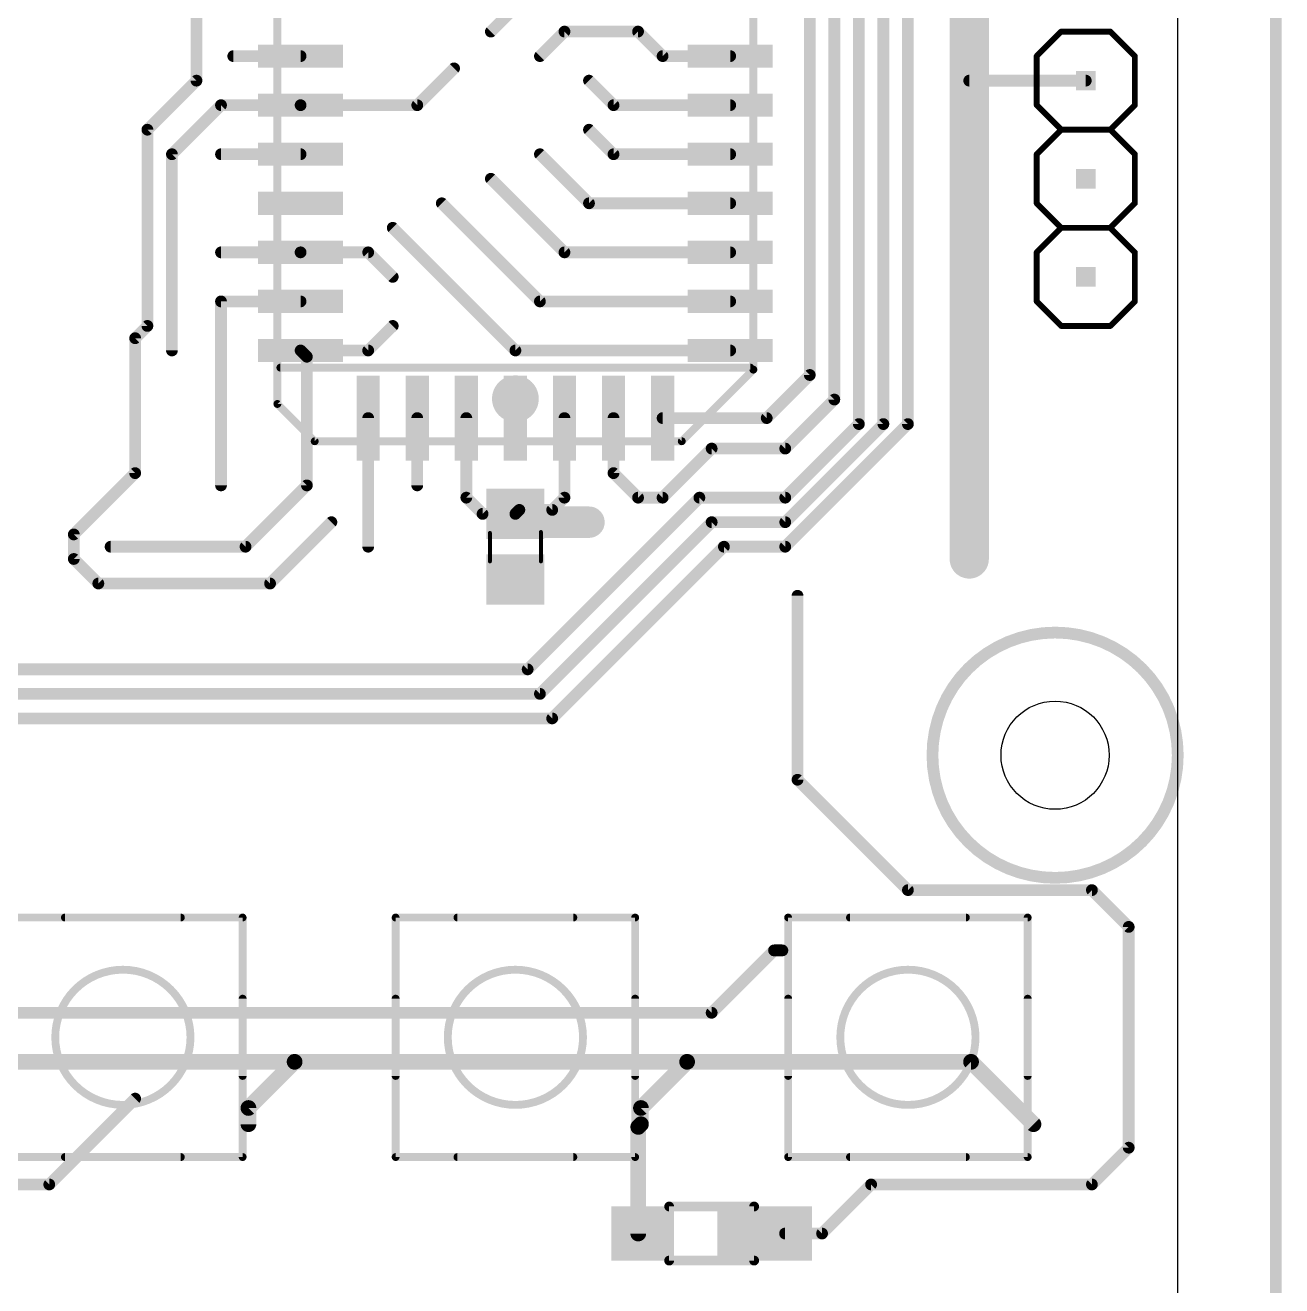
# Model space of a CAD drawing. Extents: x -0.33 to 4.26, y -0.1 to 5.53.
# Drawn here: x 2.975 to 4.256, y 2.209 to 3.494 of the extents above; entities that cross this region are included whole.
import ezdxf

# ---------------------------------------------------------------- set-up
doc = ezdxf.new("R2010")
doc.units = 0
for name, color, linetype in [('1', 22, 'CONTINUOUS'), ('20', 7, 'CONTINUOUS'), ('21', 253, 'CONTINUOUS'), ('51', 253, 'CONTINUOUS')]:
    doc.layers.add(name, color=color, linetype=linetype)

# ---------------------------------------------------------------- blocks, each defined once
blk = doc.blocks.new('RECT')
blk.add_solid([(-0.5, -0.5), (0.5, -0.5), (-0.5, 0.5), (0.5, 0.5)])

msp = doc.modelspace()

# ---------------------------------------------------------------- linework, layer by layer
at = {"layer": '1'}
for points, const_width in [([(4.25, 5.525), (4.25, -0.0875)], 0.012), ([(3.825, 3.65), (3.825, 3.0875)], 0.012), ([(3.85, 3.65), (3.85, 3.0875)], 0.012), ([(3.875, 3.65), (3.875, 3.0875)], 0.012), ([(3.8, 3.1125), (3.8, 3.6375)], 0.012), ([(3.9375, 3.4375), (3.9375, 3.625)], 0.04), ([(3.15, 3.625), (3.15, 3.4375)], 0.012), ([(3.775, 3.1375), (3.775, 3.5875)], 0.012), ([(3.475, 3.5125), (3.45, 3.4875)], 0.012), ([(3.5, 3.4625), (3.525, 3.4875)], 0.012), ([(3.525, 3.4875), (3.6, 3.4875)], 0.012), ([(3.6, 3.4875), (3.625, 3.4625)], 0.012), ([(3.1875, 3.4625), (3.256102, 3.4625)], 0.012), ([(3.375, 3.4125), (3.4125, 3.45)], 0.012), ([(3.625, 3.4625), (3.693898, 3.4625)], 0.012), ([(3.9375, 2.95), (3.9375, 3.4375)], 0.04), ([(3.15, 3.4375), (3.1, 3.3875)], 0.012), ([(3.575, 3.4125), (3.55, 3.4375)], 0.012), ([(4.05625, 3.4375), (3.9375, 3.4375)], 0.012), ([(3.125, 3.3625), (3.175, 3.4125)], 0.012), ([(3.175, 3.4125), (3.256102, 3.4125)], 0.012), ([(3.256102, 3.4125), (3.375, 3.4125)], 0.012), ([(3.693898, 3.4125), (3.575, 3.4125)], 0.012), ([(3.1, 3.3875), (3.1, 3.1875)], 0.012), ([(3.575, 3.3625), (3.55, 3.3875)], 0.012), ([(3.125, 3.1625), (3.125, 3.3625)], 0.012), ([(3.175, 3.3625), (3.256102, 3.3625)], 0.012), ([(3.55, 3.3125), (3.5, 3.3625)], 0.012), ([(3.693898, 3.3625), (3.575, 3.3625)], 0.012), ([(3.525, 3.2625), (3.45, 3.3375)], 0.012), ([(3.5, 3.2125), (3.4, 3.3125)], 0.012), ([(3.693898, 3.3125), (3.55, 3.3125)], 0.012), ([(3.475, 3.1625), (3.35, 3.2875)], 0.012), ([(3.175, 3.2625), (3.256102, 3.2625)], 0.012), ([(3.256102, 3.2625), (3.325, 3.2625)], 0.012), ([(3.325, 3.2625), (3.35, 3.2375)], 0.012), ([(3.693898, 3.2625), (3.525, 3.2625)], 0.012), ([(3.256102, 3.2125), (3.175, 3.2125)], 0.012), ([(3.175, 3.025), (3.175, 3.2125)], 0.012), ([(3.693898, 3.2125), (3.5, 3.2125)], 0.012), ([(3.1, 3.1875), (3.0875, 3.175)], 0.012), ([(3.325, 3.1625), (3.35, 3.1875)], 0.012), ([(3.0875, 3.175), (3.0875, 3.0375)], 0.012), ([(3.256102, 3.1625), (3.325, 3.1625)], 0.012), ([(3.2625, 3.156102), (3.256102, 3.1625)], 0.012), ([(3.2625, 3.025), (3.2625, 3.156102)], 0.012), ([(3.693898, 3.1625), (3.475, 3.1625)], 0.012), ([(3.731102, 3.093602), (3.775, 3.1375)], 0.012), ([(3.75, 3.0625), (3.8, 3.1125)], 0.012), ([(3.325, 2.9625), (3.325, 3.093602)], 0.012), ([(3.375, 3.093602), (3.375, 3.025)], 0.012), ([(3.425, 3.0125), (3.425, 3.093602)], 0.012), ([(3.525, 3.093602), (3.525, 3.0125)], 0.012), ([(3.575, 3.093602), (3.575, 3.0375)], 0.012), ([(3.625, 3.093602), (3.731102, 3.093602)], 0.012), ([(3.825, 3.0875), (3.75, 3.0125)], 0.012), ([(3.85, 3.0875), (3.75, 2.9875)], 0.012), ([(3.875, 3.0875), (3.75, 2.9625)], 0.012), ([(3.625, 3.0125), (3.675, 3.0625)], 0.012), ([(3.675, 3.0625), (3.75, 3.0625)], 0.012), ([(3.0875, 3.0375), (3.025, 2.975)], 0.012), ([(3.575, 3.0375), (3.6, 3.0125)], 0.012), ([(3.2, 2.9625), (3.2625, 3.025)], 0.012), ([(3.441535, 2.995965), (3.425, 3.0125)], 0.012), ([(3.483465, 2.9875), (3.475, 2.995965)], 0.032), ([(3.6625, 3.0125), (3.4875, 2.8375)], 0.012), ([(3.525, 3.0125), (3.5125, 3)], 0.012), ([(3.6, 3.0125), (3.625, 3.0125)], 0.012), ([(3.75, 3.0125), (3.6625, 3.0125)], 0.012), ([(3.225, 2.925), (3.2875, 2.9875)], 0.012), ([(3.475, 2.995965), (3.441535, 2.995965)], 0.012), ([(3.55, 2.9875), (3.483465, 2.9875)], 0.032), ([(3.479035, 3), (3.475, 2.995965)], 0.012), ([(3.5125, 3), (3.479035, 3)], 0.012), ([(3.675, 2.9875), (3.5, 2.8125)], 0.012), ([(3.75, 2.9875), (3.675, 2.9875)], 0.012), ([(3.025, 2.975), (3.025, 2.95)], 0.012), ([(3.0625, 2.9625), (3.2, 2.9625)], 0.012), ([(3.6875, 2.9625), (3.5125, 2.7875)], 0.012), ([(3.75, 2.9625), (3.6875, 2.9625)], 0.012), ([(3.025, 2.95), (3.05, 2.925)], 0.012), ([(3.05, 2.925), (3.225, 2.925)], 0.012), ([(3.7625, 2.725), (3.7625, 2.9125)], 0.012), ([(3.4875, 2.8375), (2.575, 2.8375)], 0.012), ([(3.5, 2.8125), (2.6125, 2.8125)], 0.012), ([(3.5125, 2.7875), (2.6625, 2.7875)], 0.012), ([(3.875, 2.6125), (3.7625, 2.725)], 0.012), ([(4.0625, 2.6125), (3.875, 2.6125)], 0.012), ([(4.1, 2.575), (4.0625, 2.6125)], 0.012), ([(4.1, 2.35), (4.1, 2.575)], 0.012), ([(3.738583, 2.551083), (3.675, 2.4875)], 0.012), ([(3.747047, 2.551083), (3.738583, 2.551083)], 0.012), ([(3.675, 2.4875), (0.21063, 2.4875)], 0.012), ([(2.85, 2.4375), (3.25, 2.4375)], 0.016), ([(3.202953, 2.390453), (3.25, 2.4375)], 0.016), ([(3.25, 2.4375), (3.65, 2.4375)], 0.016), ([(3.602953, 2.390453), (3.65, 2.4375)], 0.016), ([(3.65, 2.4375), (3.93937, 2.4375)], 0.016), ([(3.93937, 2.4375), (4.002953, 2.373917)], 0.016), ([(3, 2.3125), (3.0875, 2.4)], 0.012), ([(3.202953, 2.373917), (3.202953, 2.390453)], 0.016), ([(3.602953, 2.373917), (3.602953, 2.390453)], 0.016), ([(3.600197, 2.371161), (3.602953, 2.373917)], 0.016), ([(3.600197, 2.2625), (3.600197, 2.371161)], 0.016), ([(4.0625, 2.3125), (4.1, 2.35)], 0.012), ([(2.225, 2.3125), (3, 2.3125)], 0.012), ([(3.7875, 2.2625), (3.8375, 2.3125)], 0.012), ([(3.8375, 2.3125), (4.0625, 2.3125)], 0.012), ([(3.749803, 2.2625), (3.7875, 2.2625)], 0.012)]:
    msp.add_lwpolyline(points, dxfattribs=dict(at, const_width=const_width))
for points, const_width in [([(3.447879, 3.489621, 1), (3.452121, 3.485379)], 0.006), ([(3.525, 3.4905, 1), (3.525, 3.4845)], 0.006), ([(3.527121, 3.485379, 1), (3.522879, 3.489621)], 0.006), ([(3.602121, 3.489621, 1), (3.597879, 3.485379)], 0.006), ([(3.6, 3.4845, 1), (3.6, 3.4905)], 0.006), ([(3.1875, 3.4655, 1), (3.1875, 3.4595)], 0.006), ([(3.256102, 3.4595, 1), (3.256102, 3.4655)], 0.006), ([(3.414621, 3.447879, 1), (3.410379, 3.452121)], 0.006), ([(3.497879, 3.464621, 1), (3.502121, 3.460379)], 0.006), ([(3.625, 3.4655, 1), (3.625, 3.4595)], 0.006), ([(3.622879, 3.460379, 1), (3.627121, 3.464621)], 0.006), ([(3.693898, 3.4595, 1), (3.693898, 3.4655)], 0.006), ([(3.9475, 3.4375, 1), (3.9275, 3.4375)], 0.02), ([(3.152121, 3.435379, 1), (3.147879, 3.439621)], 0.006), ([(3.552121, 3.439621, 1), (3.547879, 3.435379)], 0.006), ([(3.9275, 3.4375, 1), (3.9475, 3.4375)], 0.02), ([(3.9375, 3.4405, 1), (3.9375, 3.4345)], 0.006), ([(4.05625, 3.4345, 1), (4.05625, 3.4405)], 0.006), ([(3.147, 3.4375, 1), (3.153, 3.4375)], 0.006), ([(3.175, 3.4155, 1), (3.175, 3.4095)], 0.006), ([(3.177121, 3.410379, 1), (3.172879, 3.414621)], 0.006), ([(3.256102, 3.4155, 1), (3.256102, 3.4095)], 0.006), ([(3.256102, 3.4095, 1), (3.256102, 3.4155)], 0.006), ([(3.372879, 3.414621, 1), (3.377121, 3.410379)], 0.006), ([(3.375, 3.4095, 1), (3.375, 3.4155)], 0.006), ([(3.575, 3.4155, 1), (3.575, 3.4095)], 0.006), ([(3.572879, 3.410379, 1), (3.577121, 3.414621)], 0.006), ([(3.693898, 3.4095, 1), (3.693898, 3.4155)], 0.006), ([(3.103, 3.3875, 1), (3.097, 3.3875)], 0.006), ([(3.097879, 3.389621, 1), (3.102121, 3.385379)], 0.006), ([(3.552121, 3.389621, 1), (3.547879, 3.385379)], 0.006), ([(3.128, 3.3625, 1), (3.122, 3.3625)], 0.006), ([(3.122879, 3.364621, 1), (3.127121, 3.360379)], 0.006), ([(3.175, 3.3655, 1), (3.175, 3.3595)], 0.006), ([(3.256102, 3.3595, 1), (3.256102, 3.3655)], 0.006), ([(3.502121, 3.364621, 1), (3.497879, 3.360379)], 0.006), ([(3.575, 3.3655, 1), (3.575, 3.3595)], 0.006), ([(3.572879, 3.360379, 1), (3.577121, 3.364621)], 0.006), ([(3.693898, 3.3595, 1), (3.693898, 3.3655)], 0.006), ([(3.452121, 3.339621, 1), (3.447879, 3.335379)], 0.006), ([(3.402121, 3.314621, 1), (3.397879, 3.310379)], 0.006), ([(3.55, 3.3155, 1), (3.55, 3.3095)], 0.006), ([(3.547879, 3.310379, 1), (3.552121, 3.314621)], 0.006), ([(3.693898, 3.3095, 1), (3.693898, 3.3155)], 0.006), ([(3.352121, 3.289621, 1), (3.347879, 3.285379)], 0.006), ([(3.175, 3.2655, 1), (3.175, 3.2595)], 0.006), ([(3.256102, 3.2655, 1), (3.256102, 3.2595)], 0.006), ([(3.256102, 3.2595, 1), (3.256102, 3.2655)], 0.006), ([(3.327121, 3.264621, 1), (3.322879, 3.260379)], 0.006), ([(3.325, 3.2595, 1), (3.325, 3.2655)], 0.006), ([(3.525, 3.2655, 1), (3.525, 3.2595)], 0.006), ([(3.522879, 3.260379, 1), (3.527121, 3.264621)], 0.006), ([(3.693898, 3.2595, 1), (3.693898, 3.2655)], 0.006), ([(3.347879, 3.235379, 1), (3.352121, 3.239621)], 0.006), ([(3.175, 3.2155, 1), (3.175, 3.2095)], 0.006), ([(3.178, 3.2125, 1), (3.172, 3.2125)], 0.006), ([(3.256102, 3.2095, 1), (3.256102, 3.2155)], 0.006), ([(3.5, 3.2155, 1), (3.5, 3.2095)], 0.006), ([(3.497879, 3.210379, 1), (3.502121, 3.214621)], 0.006), ([(3.693898, 3.2095, 1), (3.693898, 3.2155)], 0.006), ([(3.097, 3.1875, 1), (3.103, 3.1875)], 0.006), ([(3.102121, 3.185379, 1), (3.097879, 3.189621)], 0.006), ([(3.352121, 3.185379, 1), (3.347879, 3.189621)], 0.006), ([(3.0905, 3.175, 1), (3.0845, 3.175)], 0.006), ([(3.085379, 3.177121, 1), (3.089621, 3.172879)], 0.006), ([(3.122, 3.1625, 1), (3.128, 3.1625)], 0.006), ([(3.256102, 3.1655, 1), (3.256102, 3.1595)], 0.006), ([(3.258224, 3.164621, 1), (3.253981, 3.160379)], 0.006), ([(3.2655, 3.156102, 1), (3.2595, 3.156102)], 0.006), ([(3.260379, 3.153981, 1), (3.264621, 3.158224)], 0.006), ([(3.322879, 3.164621, 1), (3.327121, 3.160379)], 0.006), ([(3.325, 3.1595, 1), (3.325, 3.1655)], 0.006), ([(3.475, 3.1655, 1), (3.475, 3.1595)], 0.006), ([(3.472879, 3.160379, 1), (3.477121, 3.164621)], 0.006), ([(3.693898, 3.1595, 1), (3.693898, 3.1655)], 0.006), ([(3.772, 3.1375, 1), (3.778, 3.1375)], 0.006), ([(3.777121, 3.135379, 1), (3.772879, 3.139621)], 0.006), ([(3.797, 3.1125, 1), (3.803, 3.1125)], 0.006), ([(3.802121, 3.110379, 1), (3.797879, 3.114621)], 0.006), ([(3.328, 3.093602, 1), (3.322, 3.093602)], 0.006), ([(3.378, 3.093602, 1), (3.372, 3.093602)], 0.006), ([(3.428, 3.093602, 1), (3.422, 3.093602)], 0.006), ([(3.528, 3.093602, 1), (3.522, 3.093602)], 0.006), ([(3.578, 3.093602, 1), (3.572, 3.093602)], 0.006), ([(3.625, 3.096602, 1), (3.625, 3.090602)], 0.006), ([(3.728981, 3.095724, 1), (3.733224, 3.091481)], 0.006), ([(3.731102, 3.090602, 1), (3.731102, 3.096602)], 0.006), ([(3.822, 3.0875, 1), (3.828, 3.0875)], 0.006), ([(3.827121, 3.085379, 1), (3.822879, 3.089621)], 0.006), ([(3.847, 3.0875, 1), (3.853, 3.0875)], 0.006), ([(3.852121, 3.085379, 1), (3.847879, 3.089621)], 0.006), ([(3.872, 3.0875, 1), (3.878, 3.0875)], 0.006), ([(3.877121, 3.085379, 1), (3.872879, 3.089621)], 0.006), ([(3.675, 3.0655, 1), (3.675, 3.0595)], 0.006), ([(3.677121, 3.060379, 1), (3.672879, 3.064621)], 0.006), ([(3.747879, 3.064621, 1), (3.752121, 3.060379)], 0.006), ([(3.75, 3.0595, 1), (3.75, 3.0655)], 0.006), ([(3.0845, 3.0375, 1), (3.0905, 3.0375)], 0.006), ([(3.089621, 3.035379, 1), (3.085379, 3.039621)], 0.006), ([(3.577121, 3.039621, 1), (3.572879, 3.035379)], 0.006), ([(3.572, 3.0375, 1), (3.578, 3.0375)], 0.006), ([(3.172, 3.025, 1), (3.178, 3.025)], 0.006), ([(3.2595, 3.025, 1), (3.2655, 3.025)], 0.006), ([(3.264621, 3.022879, 1), (3.260379, 3.027121)], 0.006), ([(3.372, 3.025, 1), (3.378, 3.025)], 0.006), ([(3.427121, 3.014621, 1), (3.422879, 3.010379)], 0.006), ([(3.422, 3.0125, 1), (3.428, 3.0125)], 0.006), ([(3.480657, 3.001621, 1), (3.469343, 2.990308)], 0.016), ([(3.522, 3.0125, 1), (3.528, 3.0125)], 0.006), ([(3.527121, 3.010379, 1), (3.522879, 3.014621)], 0.006), ([(3.6, 3.0155, 1), (3.6, 3.0095)], 0.006), ([(3.597879, 3.010379, 1), (3.602121, 3.014621)], 0.006), ([(3.622879, 3.014621, 1), (3.627121, 3.010379)], 0.006), ([(3.625, 3.0095, 1), (3.625, 3.0155)], 0.006), ([(3.6625, 3.0155, 1), (3.6625, 3.0095)], 0.006), ([(3.664621, 3.010379, 1), (3.660379, 3.014621)], 0.006), ([(3.747879, 3.014621, 1), (3.752121, 3.010379)], 0.006), ([(3.75, 3.0095, 1), (3.75, 3.0155)], 0.006), ([(3.289621, 2.985379, 1), (3.285379, 2.989621)], 0.006), ([(3.441535, 2.998965, 1), (3.441535, 2.992965)], 0.006), ([(3.439414, 2.993843, 1), (3.443657, 2.998086)], 0.006), ([(3.483465, 2.9955, 1), (3.483465, 2.9795)], 0.016), ([(3.472879, 2.998086, 1), (3.477121, 2.993843)], 0.006), ([(3.477808, 2.981843, 1), (3.489121, 2.993157)], 0.016), ([(3.475, 2.992965, 1), (3.475, 2.998965)], 0.006), ([(3.479035, 3.003, 1), (3.479035, 2.997)], 0.006), ([(3.481157, 2.997879, 1), (3.476914, 3.002121)], 0.006), ([(3.510379, 3.002121, 1), (3.514621, 2.997879)], 0.006), ([(3.5125, 2.997, 1), (3.5125, 3.003)], 0.006), ([(3.55, 2.9795, 1), (3.55, 2.9955)], 0.016), ([(3.675, 2.9905, 1), (3.675, 2.9845)], 0.006), ([(3.677121, 2.985379, 1), (3.672879, 2.989621)], 0.006), ([(3.75, 2.9845, 1), (3.75, 2.9905)], 0.006), ([(3.028, 2.975, 1), (3.022, 2.975)], 0.006), ([(3.747879, 2.989621, 1), (3.752121, 2.985379)], 0.006), ([(3.022879, 2.977121, 1), (3.027121, 2.972879)], 0.006), ([(3.0625, 2.9655, 1), (3.0625, 2.9595)], 0.006), ([(3.2, 2.9595, 1), (3.2, 2.9655)], 0.006), ([(3.6875, 2.9655, 1), (3.6875, 2.9595)], 0.006), ([(3.689621, 2.960379, 1), (3.685379, 2.964621)], 0.006), ([(3.75, 2.9595, 1), (3.75, 2.9655)], 0.006), ([(3.027121, 2.952121, 1), (3.022879, 2.947879)], 0.006), ([(3.197879, 2.964621, 1), (3.202121, 2.960379)], 0.006), ([(3.322, 2.9625, 1), (3.328, 2.9625)], 0.006), ([(3.747879, 2.964621, 1), (3.752121, 2.960379)], 0.006), ([(3.9275, 2.95, 1), (3.9475, 2.95)], 0.02), ([(3.022, 2.95, 1), (3.028, 2.95)], 0.006), ([(3.05, 2.928, 1), (3.05, 2.922)], 0.006), ([(3.047879, 2.922879, 1), (3.052121, 2.927121)], 0.006), ([(3.222879, 2.927121, 1), (3.227121, 2.922879)], 0.006), ([(3.225, 2.922, 1), (3.225, 2.928)], 0.006), ([(3.7655, 2.9125, 1), (3.7595, 2.9125)], 0.006), ([(3.485379, 2.839621, 1), (3.489621, 2.835379)], 0.006), ([(3.4875, 2.8345, 1), (3.4875, 2.8405)], 0.006), ([(3.497879, 2.814621, 1), (3.502121, 2.810379)], 0.006), ([(3.5, 2.8095, 1), (3.5, 2.8155)], 0.006), ([(3.510379, 2.789621, 1), (3.514621, 2.785379)], 0.006), ([(3.5125, 2.7845, 1), (3.5125, 2.7905)], 0.006), ([(3.764621, 2.727121, 1), (3.760379, 2.722879)], 0.006), ([(3.7595, 2.725, 1), (3.7655, 2.725)], 0.006), ([(3.875, 2.6155, 1), (3.875, 2.6095)], 0.006), ([(3.872879, 2.610379, 1), (3.877121, 2.614621)], 0.006), ([(4.064621, 2.614621, 1), (4.060379, 2.610379)], 0.006), ([(4.0625, 2.6095, 1), (4.0625, 2.6155)], 0.006), ([(4.103, 2.575, 1), (4.097, 2.575)], 0.006), ([(4.097879, 2.572879, 1), (4.102121, 2.577121)], 0.006), ([(3.738583, 2.554083, 1), (3.738583, 2.548083)], 0.006), ([(3.740704, 2.548961, 1), (3.736461, 2.553204)], 0.006), ([(3.747047, 2.548083, 1), (3.747047, 2.554083)], 0.006), ([(3.672879, 2.489621, 1), (3.677121, 2.485379)], 0.006), ([(3.675, 2.4845, 1), (3.675, 2.4905)], 0.006), ([(3.25, 2.4415, 1), (3.25, 2.4335)], 0.008), ([(3.252828, 2.434672, 1), (3.247172, 2.440328)], 0.008), ([(3.25, 2.4335, 1), (3.25, 2.4415)], 0.008), ([(3.65, 2.4415, 1), (3.65, 2.4335)], 0.008), ([(3.652828, 2.434672, 1), (3.647172, 2.440328)], 0.008), ([(3.65, 2.4335, 1), (3.65, 2.4415)], 0.008), ([(3.942199, 2.440328, 1), (3.936542, 2.434672)], 0.008), ([(3.93937, 2.4335, 1), (3.93937, 2.4415)], 0.008), ([(3.089621, 2.397879, 1), (3.085379, 2.402121)], 0.006), ([(3.200124, 2.393281, 1), (3.205781, 2.387624)], 0.008), ([(3.206953, 2.390453, 1), (3.198953, 2.390453)], 0.008), ([(3.600124, 2.393281, 1), (3.605781, 2.387624)], 0.008), ([(3.606953, 2.390453, 1), (3.598953, 2.390453)], 0.008), ([(3.198953, 2.373917, 1), (3.206953, 2.373917)], 0.008), ([(3.597368, 2.37399, 1), (3.603025, 2.368333)], 0.008), ([(3.604197, 2.371161, 1), (3.596197, 2.371161)], 0.008), ([(3.598953, 2.373917, 1), (3.606953, 2.373917)], 0.008), ([(3.605781, 2.371089, 1), (3.600124, 2.376746)], 0.008), ([(4.000124, 2.371089, 1), (4.005781, 2.376746)], 0.008), ([(4.097, 2.35, 1), (4.103, 2.35)], 0.006), ([(4.102121, 2.347879, 1), (4.097879, 2.352121)], 0.006), ([(2.997879, 2.314621, 1), (3.002121, 2.310379)], 0.006), ([(3, 2.3095, 1), (3, 2.3155)], 0.006), ([(3.8375, 2.3155, 1), (3.8375, 2.3095)], 0.006), ([(3.839621, 2.310379, 1), (3.835379, 2.314621)], 0.006), ([(4.060379, 2.314621, 1), (4.064621, 2.310379)], 0.006), ([(4.0625, 2.3095, 1), (4.0625, 2.3155)], 0.006), ([(3.596197, 2.2625, 1), (3.604197, 2.2625)], 0.008), ([(3.749803, 2.2655, 1), (3.749803, 2.2595)], 0.006), ([(3.785379, 2.264621, 1), (3.789621, 2.260379)], 0.006), ([(3.7875, 2.2595, 1), (3.7875, 2.2655)], 0.006)]:
    msp.add_lwpolyline(points, format="xyb", dxfattribs=dict(at, const_width=const_width))
at = {"layer": '20'}
msp.add_line((4.15, 0), (4.15, 5.45), dxfattribs=at)
msp.add_circle((4.025, 2.75), 0.055118, dxfattribs=at)
at = {"layer": '21'}
for points, const_width in [([(4.00625, 3.4625), (4.03125, 3.4875)], 0.006), ([(4.03125, 3.4875), (4.08125, 3.4875)], 0.006), ([(4.08125, 3.4875), (4.10625, 3.4625)], 0.006), ([(4.00625, 3.4125), (4.00625, 3.4625)], 0.006), ([(4.10625, 3.4625), (4.10625, 3.4125)], 0.006), ([(4.03125, 3.3875), (4.00625, 3.4125)], 0.006), ([(4.10625, 3.4125), (4.08125, 3.3875)], 0.006), ([(4.00625, 3.3625), (4.03125, 3.3875)], 0.006), ([(4.03125, 3.3875), (4.08125, 3.3875)], 0.006), ([(4.08125, 3.3875), (4.10625, 3.3625)], 0.006), ([(4.00625, 3.3125), (4.00625, 3.3625)], 0.006), ([(4.10625, 3.3625), (4.10625, 3.3125)], 0.006), ([(4.03125, 3.2875), (4.00625, 3.3125)], 0.006), ([(4.10625, 3.3125), (4.08125, 3.2875)], 0.006), ([(4.00625, 3.2625), (4.03125, 3.2875)], 0.006), ([(4.03125, 3.2875), (4.08125, 3.2875)], 0.006), ([(4.08125, 3.2875), (4.10625, 3.2625)], 0.006), ([(4.00625, 3.2125), (4.00625, 3.2625)], 0.006), ([(4.10625, 3.2625), (4.10625, 3.2125)], 0.006), ([(4.00625, 3.2125), (4.03125, 3.1875)], 0.006), ([(4.08125, 3.1875), (4.10625, 3.2125)], 0.006), ([(4.03125, 3.1875), (4.08125, 3.1875)], 0.006), ([(3.235472, 3.14498), (3.714528, 3.14498)], 0.008), ([(3.644528, 3.06998), (3.71752, 3.142972)], 0.008), ([(3.23248, 3.107972), (3.270472, 3.06998)], 0.008), ([(3.134055, 2.584547), (3.015945, 2.584547)], 0.008), ([(3.534055, 2.584547), (3.415945, 2.584547)], 0.008), ([(3.934055, 2.584547), (3.815945, 2.584547)], 0.008), ([(3.197047, 2.42313), (3.197047, 2.50187)], 0.008), ([(3.352953, 2.42313), (3.352953, 2.50187)], 0.008), ([(3.597047, 2.42313), (3.597047, 2.50187)], 0.008), ([(3.752953, 2.42313), (3.752953, 2.50187)], 0.008), ([(3.997047, 2.42313), (3.997047, 2.50187)], 0.008), ([(3.134055, 2.340453), (3.015945, 2.340453)], 0.008), ([(3.534055, 2.340453), (3.415945, 2.340453)], 0.008), ([(3.934055, 2.340453), (3.815945, 2.340453)], 0.008)]:
    msp.add_lwpolyline(points, dxfattribs=dict(at, const_width=const_width))
for points, const_width in [([(4.03125, 3.489, 1), (4.03125, 3.486)], 0.003), ([(4.032311, 3.486439, 1), (4.030189, 3.488561)], 0.003), ([(4.082311, 3.488561, 1), (4.080189, 3.486439)], 0.003), ([(4.08125, 3.486, 1), (4.08125, 3.489)], 0.003), ([(4.00775, 3.4625, 1), (4.00475, 3.4625)], 0.003), ([(4.005189, 3.463561, 1), (4.007311, 3.461439)], 0.003), ([(4.10775, 3.4625, 1), (4.10475, 3.4625)], 0.003), ([(4.105189, 3.461439, 1), (4.107311, 3.463561)], 0.003), ([(4.007311, 3.413561, 1), (4.005189, 3.411439)], 0.003), ([(4.00475, 3.4125, 1), (4.00775, 3.4125)], 0.003), ([(4.10475, 3.4125, 1), (4.10775, 3.4125)], 0.003), ([(4.107311, 3.411439, 1), (4.105189, 3.413561)], 0.003), ([(4.03125, 3.389, 1), (4.03125, 3.386)], 0.003), ([(4.032311, 3.386439, 1), (4.030189, 3.388561)], 0.003), ([(4.030189, 3.386439, 1), (4.032311, 3.388561)], 0.003), ([(4.082311, 3.388561, 1), (4.080189, 3.386439)], 0.003), ([(4.080189, 3.388561, 1), (4.082311, 3.386439)], 0.003), ([(4.08125, 3.386, 1), (4.08125, 3.389)], 0.003), ([(4.00775, 3.3625, 1), (4.00475, 3.3625)], 0.003), ([(4.005189, 3.363561, 1), (4.007311, 3.361439)], 0.003), ([(4.10775, 3.3625, 1), (4.10475, 3.3625)], 0.003), ([(4.105189, 3.361439, 1), (4.107311, 3.363561)], 0.003), ([(4.007311, 3.313561, 1), (4.005189, 3.311439)], 0.003), ([(4.107311, 3.311439, 1), (4.105189, 3.313561)], 0.003), ([(4.00475, 3.3125, 1), (4.00775, 3.3125)], 0.003), ([(4.10475, 3.3125, 1), (4.10775, 3.3125)], 0.003), ([(4.03125, 3.289, 1), (4.03125, 3.286)], 0.003), ([(4.032311, 3.286439, 1), (4.030189, 3.288561)], 0.003), ([(4.030189, 3.286439, 1), (4.032311, 3.288561)], 0.003), ([(4.082311, 3.288561, 1), (4.080189, 3.286439)], 0.003), ([(4.080189, 3.288561, 1), (4.082311, 3.286439)], 0.003), ([(4.08125, 3.286, 1), (4.08125, 3.289)], 0.003), ([(4.00775, 3.2625, 1), (4.00475, 3.2625)], 0.003), ([(4.005189, 3.263561, 1), (4.007311, 3.261439)], 0.003), ([(4.10775, 3.2625, 1), (4.10475, 3.2625)], 0.003), ([(4.105189, 3.261439, 1), (4.107311, 3.263561)], 0.003), ([(4.007311, 3.213561, 1), (4.005189, 3.211439)], 0.003), ([(4.00475, 3.2125, 1), (4.00775, 3.2125)], 0.003), ([(4.10475, 3.2125, 1), (4.10775, 3.2125)], 0.003), ([(4.107311, 3.211439, 1), (4.105189, 3.213561)], 0.003), ([(4.03125, 3.189, 1), (4.03125, 3.186)], 0.003), ([(4.030189, 3.186439, 1), (4.032311, 3.188561)], 0.003), ([(4.080189, 3.188561, 1), (4.082311, 3.186439)], 0.003), ([(4.08125, 3.186, 1), (4.08125, 3.189)], 0.003), ([(3.235472, 3.14698, 1), (3.235472, 3.14298)], 0.004), ([(3.714528, 3.14298, 1), (3.714528, 3.14698)], 0.004), ([(3.718934, 3.141558, 1), (3.716105, 3.144387)], 0.004), ([(3.233895, 3.109387, 1), (3.231066, 3.106558)], 0.004), ([(3.269058, 3.068566, 1), (3.271887, 3.071395)], 0.004), ([(3.643113, 3.071395, 1), (3.645942, 3.068566)], 0.004), ([(4.025, 2.625, 1), (4.025, 2.875, 1), (4.025, 2.625)], 0.012), ([(3.015945, 2.586547, 1), (3.015945, 2.582547)], 0.004), ([(3.134055, 2.582547, 1), (3.134055, 2.586547)], 0.004), ([(3.415945, 2.586547, 1), (3.415945, 2.582547)], 0.004), ([(3.534055, 2.582547, 1), (3.534055, 2.586547)], 0.004), ([(3.815945, 2.586547, 1), (3.815945, 2.582547)], 0.004), ([(3.934055, 2.582547, 1), (3.934055, 2.586547)], 0.004), ([(3.075, 2.393602, 1), (3.075, 2.531398, 1), (3.075, 2.393602)], 0.008), ([(3.475, 2.393602, 1), (3.475, 2.531398, 1), (3.475, 2.393602)], 0.008), ([(3.875, 2.393602, 1), (3.875, 2.531398, 1), (3.875, 2.393602)], 0.008), ([(3.199047, 2.50187, 1), (3.195047, 2.50187)], 0.004), ([(3.354953, 2.50187, 1), (3.350953, 2.50187)], 0.004), ([(3.599047, 2.50187, 1), (3.595047, 2.50187)], 0.004), ([(3.754953, 2.50187, 1), (3.750953, 2.50187)], 0.004), ([(3.999047, 2.50187, 1), (3.995047, 2.50187)], 0.004), ([(3.195047, 2.42313, 1), (3.199047, 2.42313)], 0.004), ([(3.350953, 2.42313, 1), (3.354953, 2.42313)], 0.004), ([(3.595047, 2.42313, 1), (3.599047, 2.42313)], 0.004), ([(3.750953, 2.42313, 1), (3.754953, 2.42313)], 0.004), ([(3.995047, 2.42313, 1), (3.999047, 2.42313)], 0.004), ([(3.015945, 2.342453, 1), (3.015945, 2.338453)], 0.004), ([(3.134055, 2.338453, 1), (3.134055, 2.342453)], 0.004), ([(3.415945, 2.342453, 1), (3.415945, 2.338453)], 0.004), ([(3.534055, 2.338453, 1), (3.534055, 2.342453)], 0.004), ([(3.815945, 2.342453, 1), (3.815945, 2.338453)], 0.004), ([(3.934055, 2.338453, 1), (3.934055, 2.342453)], 0.004)]:
    msp.add_lwpolyline(points, format="xyb", dxfattribs=dict(at, const_width=const_width))
at = {"layer": '51'}
for points, const_width in [([(3.23248, 3.617028), (3.23248, 3.107972)], 0.008), ([(3.71752, 3.142972), (3.71752, 3.617028)], 0.008), ([(3.270472, 3.06998), (3.644528, 3.06998)], 0.008), ([(3.449016, 2.976516), (3.449016, 2.9475)], 0.004), ([(3.500984, 2.9775), (3.500984, 2.9475)], 0.004), ([(2.952953, 2.584547), (3.197047, 2.584547)], 0.008), ([(3.197047, 2.584547), (3.197047, 2.340453)], 0.008), ([(3.352953, 2.584547), (3.597047, 2.584547)], 0.008), ([(3.352953, 2.340453), (3.352953, 2.584547)], 0.008), ([(3.597047, 2.584547), (3.597047, 2.340453)], 0.008), ([(3.752953, 2.584547), (3.997047, 2.584547)], 0.008), ([(3.752953, 2.340453), (3.752953, 2.584547)], 0.008), ([(3.997047, 2.584547), (3.997047, 2.340453)], 0.008), ([(3.197047, 2.340453), (2.952953, 2.340453)], 0.008), ([(3.597047, 2.340453), (3.352953, 2.340453)], 0.008), ([(3.997047, 2.340453), (3.752953, 2.340453)], 0.008), ([(3.631693, 2.234941), (3.631693, 2.290059)], 0.01), ([(3.631693, 2.290059), (3.718307, 2.290059)], 0.01), ([(3.718307, 2.290059), (3.718307, 2.234941)], 0.01), ([(3.718307, 2.234941), (3.631693, 2.234941)], 0.01)]:
    msp.add_lwpolyline(points, dxfattribs=dict(at, const_width=const_width))
for points, const_width in [([(3.475, 3.10148, 1), (3.475, 3.125102, 1), (3.475, 3.10148)], 0.024), ([(3.71552, 3.142972, 1), (3.71952, 3.142972)], 0.004), ([(3.23048, 3.107972, 1), (3.23448, 3.107972)], 0.004), ([(3.270472, 3.07198, 1), (3.270472, 3.06798)], 0.004), ([(3.644528, 3.06798, 1), (3.644528, 3.07198)], 0.004), ([(3.450016, 2.976516, 1), (3.448016, 2.976516)], 0.002), ([(3.501984, 2.9775, 1), (3.499984, 2.9775)], 0.002), ([(3.448016, 2.9475, 1), (3.450016, 2.9475)], 0.002), ([(3.499984, 2.9475, 1), (3.501984, 2.9475)], 0.002), ([(3.199047, 2.584547, 1), (3.195047, 2.584547)], 0.004), ([(3.197047, 2.582547, 1), (3.197047, 2.586547)], 0.004), ([(3.352953, 2.586547, 1), (3.352953, 2.582547)], 0.004), ([(3.354953, 2.584547, 1), (3.350953, 2.584547)], 0.004), ([(3.599047, 2.584547, 1), (3.595047, 2.584547)], 0.004), ([(3.597047, 2.582547, 1), (3.597047, 2.586547)], 0.004), ([(3.752953, 2.586547, 1), (3.752953, 2.582547)], 0.004), ([(3.754953, 2.584547, 1), (3.750953, 2.584547)], 0.004), ([(3.999047, 2.584547, 1), (3.995047, 2.584547)], 0.004), ([(3.997047, 2.582547, 1), (3.997047, 2.586547)], 0.004), ([(3.075, 2.393602, 1), (3.075, 2.531398, 1), (3.075, 2.393602)], 0.008), ([(3.475, 2.393602, 1), (3.475, 2.531398, 1), (3.475, 2.393602)], 0.008), ([(3.875, 2.393602, 1), (3.875, 2.531398, 1), (3.875, 2.393602)], 0.008), ([(3.195047, 2.340453, 1), (3.199047, 2.340453)], 0.004), ([(3.197047, 2.338453, 1), (3.197047, 2.342453)], 0.004), ([(3.352953, 2.342453, 1), (3.352953, 2.338453)], 0.004), ([(3.350953, 2.340453, 1), (3.354953, 2.340453)], 0.004), ([(3.595047, 2.340453, 1), (3.599047, 2.340453)], 0.004), ([(3.597047, 2.338453, 1), (3.597047, 2.342453)], 0.004), ([(3.752953, 2.342453, 1), (3.752953, 2.338453)], 0.004), ([(3.750953, 2.340453, 1), (3.754953, 2.340453)], 0.004), ([(3.995047, 2.340453, 1), (3.999047, 2.340453)], 0.004), ([(3.997047, 2.338453, 1), (3.997047, 2.342453)], 0.004), ([(3.634193, 2.290059, 1), (3.629193, 2.290059)], 0.005), ([(3.631693, 2.292559, 1), (3.631693, 2.287559)], 0.005), ([(3.720807, 2.290059, 1), (3.715807, 2.290059)], 0.005), ([(3.718307, 2.287559, 1), (3.718307, 2.292559)], 0.005), ([(3.631693, 2.237441, 1), (3.631693, 2.232441)], 0.005), ([(3.629193, 2.234941, 1), (3.634193, 2.234941)], 0.005), ([(3.715807, 2.234941, 1), (3.720807, 2.234941)], 0.005), ([(3.718307, 2.232441, 1), (3.718307, 2.237441)], 0.005)]:
    msp.add_lwpolyline(points, format="xyb", dxfattribs=dict(at, const_width=const_width))

# ---------------------------------------------------------------- block references
at = {"layer": '1'}
for p, xscale, yscale, rotation in [((3.256102, 3.4625), 0.023622, 0.086614, 90), ((3.693898, 3.4625), 0.023622, 0.086614, 90), ((3.256102, 3.4125), 0.023622, 0.086614, 90), ((3.693898, 3.4125), 0.023622, 0.086614, 90), ((3.256102, 3.3625), 0.023622, 0.086614, 90), ((3.693898, 3.3625), 0.023622, 0.086614, 90), ((3.256102, 3.3125), 0.023622, 0.086614, 90), ((3.693898, 3.3125), 0.023622, 0.086614, 90), ((3.256102, 3.2625), 0.023622, 0.086614, 90), ((3.693898, 3.2625), 0.023622, 0.086614, 90), ((3.256102, 3.2125), 0.023622, 0.086614, 90), ((3.693898, 3.2125), 0.023622, 0.086614, 90), ((3.256102, 3.1625), 0.023622, 0.086614, 90), ((3.693898, 3.1625), 0.023622, 0.086614, 90), ((3.325, 3.093602), 0.086614, 0.023622, 90), ((3.375, 3.093602), 0.086614, 0.023622, 90), ((3.425, 3.093602), 0.086614, 0.023622, 90), ((3.475, 3.093602), 0.086614, 0.023622, 90), ((3.525, 3.093602), 0.086614, 0.023622, 90), ((3.575, 3.093602), 0.086614, 0.023622, 90), ((3.625, 3.093602), 0.086614, 0.023622, 90), ((3.475, 2.995965), 0.051181, 0.059055, 270), ((3.475, 2.929035), 0.051181, 0.059055, 270), ((3.600197, 2.2625), 0.055118, 0.055118, 180), ((3.749803, 2.2625), 0.055118, 0.055118, 180)]:
    msp.add_blockref('RECT', p, dxfattribs=dict(at, xscale=xscale, yscale=yscale, rotation=rotation))
at = {"layer": '51'}
for p, xscale, yscale, rotation in [((3.221656, 3.4625), 0.02048, 0.017713, 90), ((3.728344, 3.4625), 0.02048, 0.017713, 90), ((4.05625, 3.4375), 0.02, 0.02, 90), ((3.221656, 3.4125), 0.02048, 0.017713, 90), ((3.728344, 3.4125), 0.02048, 0.017713, 90), ((3.221656, 3.3625), 0.02048, 0.017713, 90), ((3.728344, 3.3625), 0.02048, 0.017713, 90), ((4.05625, 3.3375), 0.02, 0.02, 90), ((3.221656, 3.3125), 0.02048, 0.017713, 90), ((3.728344, 3.3125), 0.02048, 0.017713, 90), ((3.221656, 3.2625), 0.02048, 0.017713, 90), ((3.728344, 3.2625), 0.02048, 0.017713, 90), ((4.05625, 3.2375), 0.02, 0.02, 90), ((3.221656, 3.2125), 0.02048, 0.017713, 90), ((3.728344, 3.2125), 0.02048, 0.017713, 90), ((3.221656, 3.1625), 0.02048, 0.017713, 90), ((3.728344, 3.1625), 0.02048, 0.017713, 90), ((3.325, 3.059156), 0.017713, 0.02048, 90), ((3.375, 3.059156), 0.017713, 0.02048, 90), ((3.425, 3.059156), 0.017713, 0.02048, 90), ((3.475, 3.059156), 0.017713, 0.02048, 90), ((3.525, 3.059156), 0.017713, 0.02048, 90), ((3.575, 3.059156), 0.017713, 0.02048, 90), ((3.625, 3.059156), 0.017713, 0.02048, 90), ((3.475045, 2.990734), 0.029531, 0.057091, 270), ((3.475045, 2.933734), 0.029531, 0.057091, 270), ((3.698622, 2.261516), 0.035433, 0.05315, 180), ((3.612992, 2.263484), 0.029528, 0.033465, 180), ((3.737008, 2.263484), 0.029528, 0.033465, 180)]:
    msp.add_blockref('RECT', p, dxfattribs=dict(at, xscale=xscale, yscale=yscale, rotation=rotation))

doc.saveas('drawing.dxf')
